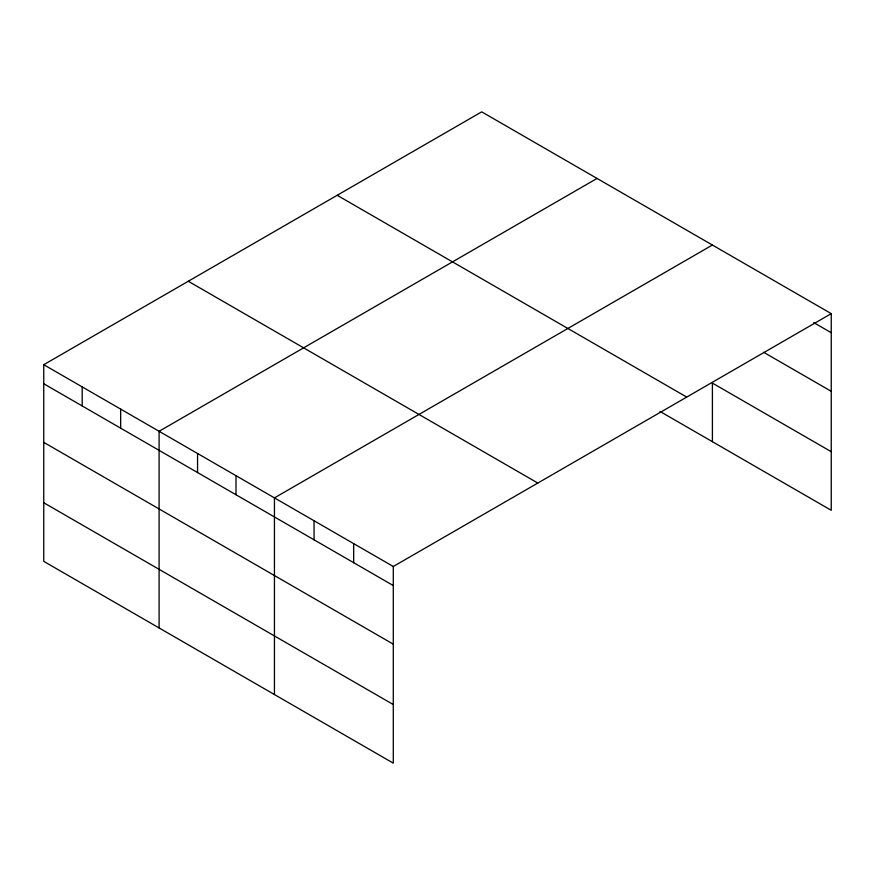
<?xml version="1.0" encoding="UTF-8"?>
<svg xmlns="http://www.w3.org/2000/svg" width="875" height="875" viewBox="0 0 875 875"><rect width="100%" height="100%" fill="white"/><g stroke="black" fill="none" stroke-linecap="round" stroke-linejoin="round"><path stroke-width="1.31" d="M43.75 364.7L393.291 566.497L393.291 763.153L43.75 561.356L43.75 364.7L481.709 111.847L831.25 313.644L831.25 510.3L659.98 411.425M597.056 178.434L159.097 431.287L159.097 627.944M712.403 245.033L274.444 497.886L274.444 694.542M393.291 566.497L831.25 313.644M813.772 322.623L831.25 332.708M763.667 352.297L831.25 391.311M831.25 451.697L712.403 383.086L712.403 441.689M337.181 195.289L686.722 397.086M188.278 281.258L537.819 483.055M43.75 383.753L393.291 585.561M43.75 442.356L393.291 644.164M43.75 502.742L393.291 704.55M353.675 543.627L353.675 562.691M314.059 520.756L314.059 539.82M235.998 475.694L235.998 494.747M197.553 453.491L197.553 472.555M120.652 409.095L120.652 428.148M82.195 386.892L82.195 405.956"/></g></svg>
